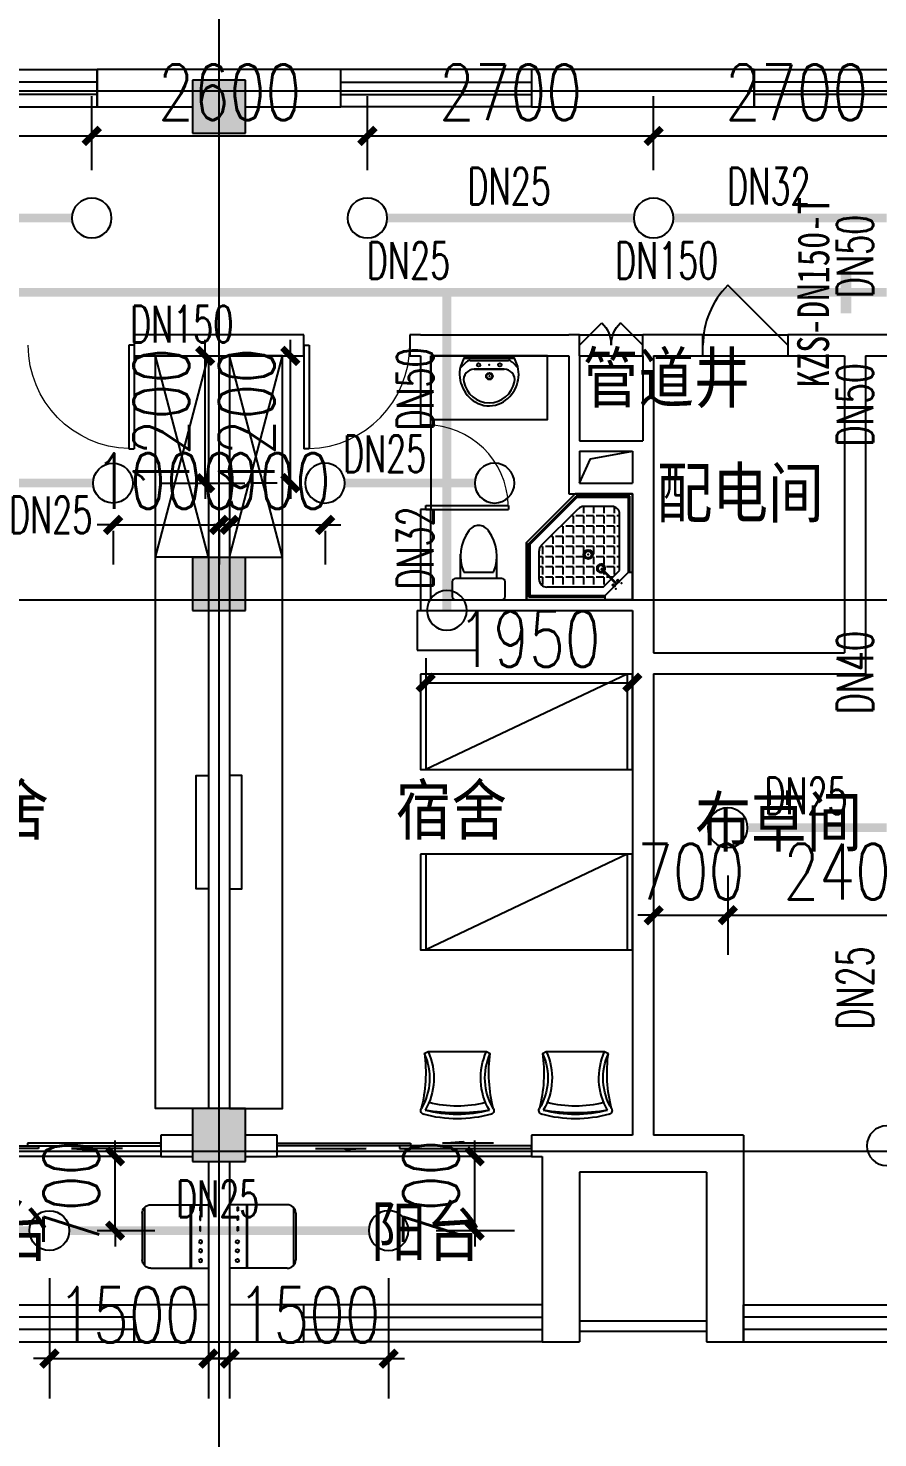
# Model space of a CAD drawing. Extents: x 0 to 2838408, y -923048 to 203859.
# Drawn here: x 2762963 to 2770978, y -689246 to -675950 of the extents above; entities that cross this region are included whole.
import ezdxf
from ezdxf.enums import TextEntityAlignment as Align

# ---------------------------------------------------------------- set-up
doc = ezdxf.new("R2010")
doc.units = 0
doc.header["$LTSCALE"] = 1000
for name, color, linetype in [('A-Fixt', 81, 'Continuous'), ('CLAYER', 7, 'Continuous'), ('COLUMN', 9, 'Continuous'), ('DIM_喷淋', 3, 'Continuous'), ('DOOR_FIRE', 4, 'Continuous'), ('DOTE', 8, 'Continuous'), ('E2-栏杆', 92, 'Continuous'), ('EQUIP_喷头', 7, 'Continuous'), ('PIPE-喷淋', 6, 'Continuous'), ('PUB_HATCH', 8, 'Continuous'), ('PUB_TEXT', 7, 'Continuous'), ('TEXT_喷淋', 7, 'Continuous'), ('TWT_DIM', 3, 'Continuous'), ('WALL', 9, 'Continuous'), ('WINDOW', 4, 'Continuous'), ('XREF', 8, 'Continuous'), ('抗震支吊架', 2, 'Continuous'), ('洁具', 213, 'Continuous'), ('配景', 3, 'Continuous')]:
    doc.layers.add(name, color=color, linetype=linetype)
doc.styles.add('_TCH_DIM_T3', font='SIMPLEX', dxfattribs={"width": 0.75, "bigfont": 'HZTXT'})
doc.styles.add('_TWT_PIPEDN', font='SIMPLEX', dxfattribs={"width": 0.8, "height": 2.3, "bigfont": 'HZTXT'})
doc.styles.add('kzcad', font='', dxfattribs={"width": 0.8})
doc.styles.get("Standard").update_dxf_attribs({"font": 'geniso.shx', "bigfont": 'hztxt.shx'})
doc.styles.get('kzcad').set_extended_font_data('SimSun')
doc.dimstyles.new('_TWT_ARCH&&150', dxfattribs={"dimtxt": 525, "dimasz": 150, "dimexe": 375, "dimexo": 450, "dimgap": 150, "dimtad": 1, "dimdec": 0, "dimzin": 0, "dimdsep": 46, "dimtxsty": '_TCH_DIM_T3', "dimblk": 'ARCHTICK', "dimcen": 0.09, "dimclrt": 7, "dimazin": 2, "dimtfac": 1, "dimtdec": 0, "dimtix": 1, "dimtmove": 2, "dimatfit": 3, "dimfxl": 1, "dimtolj": 1, "dimtzin": 0, "dimarcsym": 0})

# ---------------------------------------------------------------- blocks, each defined once
blk = doc.blocks.new('1F平面-CAD导入_dwg_Drawing4_t3_dwg_$plan$00001613-474159-1F-927810-1F')
at = {"layer": '洁具'}
for p, q in [((-200, 170), (-430, 170)), ((-260, -140), (-260, 140)), ((-30, 250), (-170, 250)), ((-200, -170), (-200, -220)), ((-170, -250), (-30, -250))]:
    blk.add_line(p, q, dxfattribs=at)
for points in [[(-200, 220), (-200, 170), (-200, -170), (-430, -170)], [(0, -220), (0, 220)]]:
    blk.add_lwpolyline(points, dxfattribs=at)
for centre, radius, start, end in [((-413, -227), 398, 67.4505, 126.6381), ((-170, 220), 30, 90, 180), ((-30, 220), 30, 0, 90), ((-590, 0), 110, 123.4509, 236.5491), ((-413, 227), 398, 233.3619, 292.5495), ((-170, -220), 30, 180, 270), ((-30, -220), 30, 270, 0)]:
    blk.add_arc(centre, radius, start, end, dxfattribs=at)
blk = doc.blocks.new('$lvtry$00000169')
at = {"color": 0}
for p, q in [((259, -36), (259, 0)), ((259, -36), (36, -259)), ((276, -120), (120, -276)), ((259, -24), (976, -24)), ((259, -36), (964, -36)), ((276, -120), (808, -120)), ((964, -36), (976, -24)), ((964, -36), (964, -525)), ((976, -24), (976, -530)), ((36, -259), (0, -259)), ((24, -259), (24, -976)), ((36, -259), (36, -964)), ((144, -151), (291, -298)), ((151, -144), (298, -291)), ((173, -309), (173, -239)), ((183, -213), (205, -213)), ((220, -213), (243, -213)), ((270, -213), (270, -143)), ((270, -213), (340, -213)), ((270, -263), (270, -239)), ((366, -213), (366, -143)), ((366, -213), (436, -213)), ((366, -309), (366, -239)), ((462, -213), (462, -143)), ((462, -213), (532, -213)), ((462, -309), (462, -239)), ((558, -213), (558, -143)), ((558, -213), (628, -213)), ((558, -309), (558, -239)), ((655, -213), (655, -143)), ((655, -213), (725, -213)), ((655, -309), (655, -239)), ((751, -213), (751, -143)), ((751, -213), (821, -213)), ((751, -309), (751, -239)), ((847, -213), (847, -143)), ((847, -213), (880, -213)), ((847, -309), (847, -239)), ((880, -192), (880, -460)), ((120, -276), (120, -808)), ((120, -309), (147, -309)), ((173, -309), (243, -309)), ((173, -405), (173, -335)), ((270, -405), (270, -335)), ((334, -309), (340, -309)), ((366, -309), (436, -309)), ((366, -405), (366, -335)), ((462, -309), (532, -309)), ((462, -405), (462, -335)), ((558, -309), (628, -309)), ((558, -405), (558, -335)), ((655, -309), (725, -309)), ((655, -405), (655, -335)), ((751, -309), (821, -309)), ((751, -405), (751, -335)), ((847, -309), (880, -309)), ((847, -405), (847, -335)), ((120, -405), (147, -405)), ((120, -501), (147, -501)), ((173, -405), (243, -405)), ((173, -501), (173, -431)), ((173, -501), (243, -501)), ((173, -598), (173, -528)), ((270, -405), (340, -405)), ((270, -501), (270, -431)), ((270, -501), (340, -501)), ((270, -598), (270, -528)), ((366, -405), (379, -405)), ((366, -501), (366, -431)), ((366, -501), (436, -501)), ((366, -598), (366, -528)), ((462, -405), (532, -405)), ((462, -501), (462, -431)), ((462, -501), (532, -501)), ((462, -598), (462, -528)), ((859, -511), (511, -859)), ((964, -525), (525, -964)), ((976, -530), (530, -976)), ((558, -405), (628, -405)), ((558, -501), (558, -431)), ((558, -501), (628, -501)), ((558, -598), (558, -528)), ((655, -405), (725, -405)), ((655, -501), (655, -431)), ((655, -501), (725, -501)), ((655, -598), (655, -528)), ((751, -405), (821, -405)), ((751, -501), (751, -431)), ((751, -501), (821, -501)), ((751, -598), (751, -528)), ((847, -405), (880, -405)), ((847, -501), (847, -431)), ((847, -501), (867, -501)), ((964, -525), (976, -530)), ((120, -598), (147, -598)), ((173, -598), (243, -598)), ((173, -694), (173, -624)), ((270, -598), (340, -598)), ((270, -694), (270, -624)), ((366, -598), (436, -598)), ((366, -694), (366, -624)), ((462, -598), (532, -598)), ((462, -694), (462, -624)), ((558, -598), (628, -598)), ((558, -694), (558, -624)), ((655, -598), (725, -598)), ((655, -694), (655, -624)), ((751, -598), (773, -598)), ((120, -694), (147, -694)), ((120, -790), (147, -790)), ((173, -694), (243, -694)), ((173, -790), (173, -720)), ((173, -790), (243, -790)), ((270, -694), (340, -694)), ((270, -790), (270, -720)), ((270, -790), (340, -790)), ((366, -694), (436, -694)), ((366, -790), (366, -720)), ((366, -790), (436, -790)), ((462, -694), (532, -694)), ((462, -790), (462, -720)), ((462, -790), (532, -790)), ((558, -694), (628, -694)), ((558, -790), (558, -720)), ((558, -790), (580, -790)), ((655, -694), (676, -694)), ((173, -878), (173, -816)), ((192, -880), (460, -880)), ((270, -880), (270, -816)), ((366, -880), (366, -816)), ((462, -880), (462, -816)), ((36, -964), (24, -976)), ((24, -976), (530, -976)), ((36, -964), (525, -964)), ((525, -964), (530, -976))]:
    blk.add_line(p, q, dxfattribs=at)
blk.add_lwpolyline([(0, 0), (0, -1000), (540, -1000), (1000, -540), (1000, 0)], close=True)
for points in [[(0, 0), (0, -1000)], [(0, 0), (1000, 0)], [(1000, 0), (1000, -540)], [(190, -136), (178, -148), (162, -132), (174, -121)], [(136, -190), (148, -178), (132, -162), (121, -174)], [(1000, -540), (540, -1000)], [(0, -1000), (540, -1000)]]:
    blk.add_lwpolyline(points, close=True, dxfattribs=at)
for radius in [43.8, 31.1]:
    blk.add_circle((416, -428), radius, dxfattribs=at)
for centre, radius, start, end in [((808, -192), 72, 0, 90), ((296, -296), 40.6, 142.583, 128.4197), ((296, -296), 28.6, 145.828, 125.6599), ((808, -460), 72, 315, 0), ((192, -808), 72, 180, 270), ((460, -808), 72, 270, 315)]:
    blk.add_arc(centre, radius, start, end, dxfattribs=at)
for p in [(156, -102, 0), (103, -156, 0), (416, -428, 0)]:
    blk.add_point(p, dxfattribs=at)
blk = doc.blocks.new('$lvtry$00000178')
at = {"color": 0}
for p, q in [((-238, 0), (238, 0)), ((-214, -36), (-272, -91)), ((-180, -23), (180, -23)), ((-142, -105), (140, -105)), ((140, -105), (-142, -105)), ((216, -37), (268, -91))]:
    blk.add_line(p, q, dxfattribs=at)
blk.add_lwpolyline([(-104, -430, 0.224698), (110, -425, 0.348046), (269, -79), (239, 0), (-241, 0), (-271, -79, 0.356844)], format="xyb", close=True, dxfattribs=at)
for centre, radius in [((-100, -65), 16.3), ((100, -65), 16.3), ((1, -172), 31.6)]:
    blk.add_circle(centre, radius, dxfattribs=at)
at = {"color": 0, "lineweight": 13}
blk.add_circle((1, -172), 23, dxfattribs=at)
at = {"color": 0}
for centre, radius, start, end in [((-142, -205), 100, 90, 190.5602), ((-180, -73), 50, 90, 133.181), ((140, -205), 100, 349.4398, 90), ((180, -73), 50, 44.5607, 90), ((-1, -179), 243, 190.5602, 349.4398)]:
    blk.add_arc(centre, radius, start, end, dxfattribs=at)
for p in [(0, -65), (1, -172)]:
    blk.add_point(p, dxfattribs=at)
blk = doc.blocks.new('A$C70365C93')
at = {"layer": '洁具'}
blk.add_lwpolyline([(-1900, 2300), (-1900, 1700), (-800, 1700), (-800, 2300)], close=True, dxfattribs=at)
blk.add_blockref('$lvtry$00000178', (-1350, 2280), dxfattribs=at)
at = {"layer": '洁具', "rotation": 180}
blk.add_blockref('$lvtry$00000169', (0, 0), dxfattribs=at)
at = {"layer": '洁具', "extrusion": (0, 0, -1), "xscale": -1, "zscale": -1, "rotation": 90}
blk.add_blockref('1F平面-CAD导入_dwg_Drawing4_t3_dwg_$plan$00001613-474159-1F-927810-1F', (1450, 0), dxfattribs=at)
blk = doc.blocks.new('单人床')
at = {"layer": 'A-Fixt'}
for p, q in [((47774, 13973), (48674, 13973)), ((47774, 12073), (48674, 13973)), ((47774, 12073), (48674, 12073))]:
    blk.add_line(p, q, dxfattribs=at)
blk.add_lwpolyline([(47774, 14023), (48674, 14023), (48674, 12023), (47774, 12023), (47774, 14023)], dxfattribs=at)
blk = doc.blocks.new('CH_AP01')
for p, q in [((-311, 17), (-275, 0)), ((-275, 0), (275, 0)), ((275, 0), (311, 17))]:
    blk.add_line(p, q)
for centre, radius, start, end in [((-307, 555), 37.8, 100.1859, 202.8359), ((-1658, 202), 1360, 352.1659, 14.4283), ((-824, 250), 563, 335.5038, 31.0903), ((0, -579), 1213, 74.7104, 105.2896), ((0, -579), 1173, 75.0287, 104.9713), ((0, -1278), 1857, 80.611, 99.389), ((-824, 250), 603, 335.5038, 30.2691), ((824, 250), 603, 149.7309, 204.4962), ((824, 250), 563, 148.9097, 204.4962), ((1658, 202), 1360, 165.5717, 187.8341), ((307, 555), 37.8, 337.1641, 79.8141), ((0, -579), 1093, 75.8767, 104.1233)]:
    blk.add_arc(centre, radius, start, end)
blk = doc.blocks.new('A$C61295E98')
at = {"color": 3}
for p, q in [((544, 598), (0, 598)), ((0, 598), (0, 0)), ((161, 598), (161, 0)), ((170, 0), (170, 598)), ((603, 572), (603, 26)), ((624, 518), (624, 80)), ((544, 0), (0, 0))]:
    blk.add_line(p, q, dxfattribs=at)
for points in [[(82, 540), (75, 540), (75, 577), (82, 577)], [(82, 453), (75, 453), (75, 490), (82, 490)], [(82, 353), (75, 353), (75, 389), (82, 389)]]:
    blk.add_lwpolyline(points, close=True, dxfattribs=at)
for centre in [(74, 250), (74, 164), (74, 71)]:
    blk.add_circle(centre, 15.7, dxfattribs=at)
for centre, start, end in [((544, 518), 360, 90), ((544, 80), 270, 0)]:
    blk.add_arc(centre, 80, start, end, dxfattribs=at)
blk = doc.blocks.new('宿舍')
at = {"layer": 'A-Fixt'}
for p, q in [((47854, 13802), (48354, 15702)), ((48354, 13802), (47854, 15702)), ((47854, 13802), (48354, 13802))]:
    blk.add_line(p, q, dxfattribs=at)
for points in [[(47854, 8602), (48354, 8602), (48354, 15702), (47854, 15702)], [(47854, 10676), (47970, 10676), (47970, 11743), (47854, 11743)]]:
    blk.add_lwpolyline(points, close=True, dxfattribs=at)
at = {"xscale": -1, "rotation": 90}
for p in [(63677, 60475), (63677, 58775)]:
    blk.add_blockref('单人床', p, dxfattribs=at)
at = {"layer": 'A-Fixt', "xscale": -1, "rotation": 180}
for p in [(50002, 9140), (51117, 9140)]:
    blk.add_blockref('CH_AP01', p, dxfattribs=at)
at = {"layer": '配景', "color": 252}
blk.add_blockref('A$C61295E98', (47854, 7097), dxfattribs=at)
blk = doc.blocks.new('$WINLIB2D$00000001')
at = {"color": 0}
for points in [[(-0.5, 0.5), (-0.5, -0.5)], [(-0.5, 0.5), (0.5, 0.5)], [(0.5, -0.5), (0.5, 0.5)], [(0.5, 0.1667), (-0.5, 0.1667)], [(0.5, -0.1667), (-0.5, -0.1667)], [(-0.5, -0.5), (0.5, -0.5)]]:
    blk.add_lwpolyline(points, dxfattribs=at)
blk = doc.blocks.new('$DorLib2D$00000131')
at = {"color": 0, "linetype": 'Continuous'}
for p, q in [((0.15, 0.125), (0.2319, 0.1973)), ((0.2319, 0.1973), (0.2319, 0.125)), ((-0.5, 0.125), (-0.5, 0)), ((0.0192, 0.125), (-0.5, 0.125)), ((0.0192, 0), (0.0192, 0.125)), ((0.35, 0.125), (0.15, 0.125)), ((-0.5, 0), (0.0192, 0)), ((-0.024, 0), (0.5, 0)), ((-0.024, -0.125), (-0.024, 0)), ((0.5, 0), (0.5, -0.125)), ((-0.35, -0.125), (-0.15, -0.125)), ((-0.2319, -0.1973), (-0.2319, -0.125)), ((-0.15, -0.125), (-0.2319, -0.1973)), ((0.5, -0.125), (-0.024, -0.125))]:
    blk.add_line(p, q, dxfattribs=at)
blk = doc.blocks.new('$DorLib2D$00000114')
at = {"color": 0}
blk.add_line((0.5, 0), (-0.207, 0.707), dxfattribs=at)
blk.add_arc((0.5, 0), 1, 135, 180, dxfattribs=at)
blk = doc.blocks.new('$DorLib2D$00000116')
at = {"color": 0}
for p, q in [((-0.5, 0), (-0.146, 0.354)), ((0.5, 0), (0.146, 0.354))]:
    blk.add_line(p, q, dxfattribs=at)
for centre, start, end in [((-0.5, 0), 0, 45), ((0.5, 0), 135, 180)]:
    blk.add_arc(centre, 0.5, start, end, dxfattribs=at)
blk = doc.blocks.new('$DorLib2D$00000001')
for p, q in [((0.45, 0.975), (0.5, 0.975)), ((0.45, 0), (0.45, 0.975)), ((0.5, 0), (0.5, 0.975)), ((0.5, 0), (0.45, 0))]:
    blk.add_line(p, q)
at = {"lineweight": 13}
blk.add_arc((0.475, 0), 0.975, 91.4693, 180, dxfattribs=at)
blk = doc.blocks.new('4F1')
at = {"layer": 'PUB_HATCH'}
for points in [[(2428966.7, -676441.3), (2428466.7, -676441.3), (2428466.7, -676941.3), (2428966.7, -676941.3)], [(2428966.7, -680941.3), (2428466.7, -680941.3), (2428466.7, -681441.3), (2428966.7, -681441.3)], [(2428966.7, -686141.3), (2428466.7, -686141.3), (2428466.7, -686641.3), (2428966.7, -686641.3)]]:
    blk.add_hatch(color=256, dxfattribs=at).paths.add_polyline_path(points)
blk.add_lwpolyline([(2432116.7, -680241.3), (2432220.3, -680011), (2432616.7, -679941.3)])
at = {"layer": 'COLUMN'}
for p, q in [((2428966.7, -676441.3), (2428466.7, -676441.3)), ((2428466.7, -676441.3), (2428466.7, -676941.3)), ((2428966.7, -676941.3), (2428966.7, -676441.3)), ((2428466.7, -676941.3), (2428966.7, -676941.3)), ((2428966.7, -680941.3), (2428466.7, -680941.3)), ((2428466.7, -680941.3), (2428466.7, -681441.3)), ((2428966.7, -681441.3), (2428966.7, -680941.3)), ((2428466.7, -681441.3), (2428966.7, -681441.3)), ((2428966.7, -686141.3), (2428466.7, -686141.3)), ((2428466.7, -686141.3), (2428466.7, -686641.3)), ((2428966.7, -686641.3), (2428966.7, -686141.3)), ((2428466.7, -686641.3), (2428966.7, -686641.3))]:
    blk.add_line(p, q, dxfattribs=at)
at = {"layer": 'DOOR_FIRE'}
for p, q in [((2432116.7, -678841.3), (2432716.7, -678841.3)), ((2433282.5, -678841.3, 100), (2434082.5, -678841.3, 100)), ((2432116.7, -679041.3), (2432716.7, -679041.3)), ((2433282.5, -679041.3, 100), (2434082.5, -679041.3, 100))]:
    blk.add_line(p, q, dxfattribs=at)
at = {"layer": 'DOTE'}
for p, q in [((2428716.7, -606941.3), (2428716.7, -690141.3)), ((2343216.7, -676541.3), (2453916.7, -676541.3)), ((2343216.7, -681341.3), (2453916.7, -681341.3)), ((2343216.7, -686541.3), (2453916.7, -686541.3)), ((2343216.7, -686541.3), (2453916.7, -686541.3))]:
    blk.add_line(p, q, dxfattribs=at)
at = {"layer": 'E2-栏杆'}
for points in [[(2432116.7, -688141.3), (2433316.7, -688141.3)], [(2432116.7, -688241.3), (2433316.7, -688241.3)]]:
    blk.add_lwpolyline(points, dxfattribs=at)
at = {"layer": 'WALL'}
for p, q in [((2428716.7, -676341.3), (2427566.7, -676341.3)), ((2427566.7, -676341.3), (2427566.7, -676691.3)), ((2429866.7, -676341.3), (2428716.7, -676341.3)), ((2429866.7, -676691.3), (2429866.7, -676341.3)), ((2433766.7, -676341.3), (2431666.7, -676341.3)), ((2431666.7, -676341.3), (2431666.7, -676691.3)), ((2433766.7, -676691.3), (2433766.7, -676341.3)), ((2427566.7, -676691.3), (2428466.7, -676691.3)), ((2428966.7, -676691.3), (2429866.7, -676691.3)), ((2431666.7, -676691.3), (2433766.7, -676691.3)), ((2428716.7, -678841.3), (2427916.7, -678841.3)), ((2427916.7, -678841.3), (2427916.7, -679041.3)), ((2429516.7, -678841.3), (2428716.7, -678841.3)), ((2429516.7, -679041.3), (2429516.7, -678841.3)), ((2430616.7, -678841.3), (2430516.7, -678841.3)), ((2430516.7, -678841.3), (2430516.7, -679041.3)), ((2430616.7, -678841.3), (2432016.7, -678841.3)), ((2432116.7, -678841.3), (2432016.7, -678841.3)), ((2432116.7, -679041.3), (2432116.7, -678841.3)), ((2433282.5, -678841.3), (2432716.7, -678841.3)), ((2432716.7, -679041.3), (2432716.7, -678841.3)), ((2433282.5, -679041.3), (2433282.5, -678841.3)), ((2434716.7, -678841.3), (2434082.5, -678841.3)), ((2434082.5, -678841.3), (2434082.5, -679041.3)), ((2435316.7, -678841.3), (2434716.7, -678841.3)), ((2427916.7, -679041.3), (2428616.7, -679041.3)), ((2428616.7, -679041.3), (2428616.7, -680941.3)), ((2428816.7, -679041.3), (2429516.7, -679041.3)), ((2428816.7, -679041.3), (2428816.7, -680941.3)), ((2430516.7, -679041.3), (2430616.7, -679041.3)), ((2430616.7, -679041.3), (2430616.7, -679691.3)), ((2430716.7, -679041.3), (2432016.7, -679041.3)), ((2430716.7, -679691.3), (2430716.7, -679041.3)), ((2432016.7, -679041.3), (2432016.7, -679841.3)), ((2432116.7, -679041.3), (2432116.7, -679841.3)), ((2432716.7, -679041.3), (2432716.7, -679841.3)), ((2432816.7, -679041.3), (2433282.5, -679041.3)), ((2432816.7, -679041.3), (2432816.7, -679841.3)), ((2434082.5, -679041.3), (2434616.7, -679041.3)), ((2434616.7, -679041.3), (2434616.7, -681841.3)), ((2434816.7, -679041.3), (2435316.7, -679041.3)), ((2434816.7, -679041.3), (2434816.7, -682041.3)), ((2430616.7, -679691.3), (2430716.7, -679691.3)), ((2432016.7, -679841.3), (2432016.7, -680341.3)), ((2432116.7, -679841.3), (2432716.7, -679841.3)), ((2432816.7, -679841.3), (2432816.7, -680241.3)), ((2432116.7, -679941.3), (2432116.7, -680241.3)), ((2432116.7, -679941.3), (2432616.7, -679941.3)), ((2432616.7, -679941.3), (2432616.7, -680241.3)), ((2432116.7, -680241.3), (2432616.7, -680241.3)), ((2432816.7, -680241.3), (2432816.7, -681441.3)), ((2432016.7, -680341.3), (2432616.7, -680341.3)), ((2432616.7, -680341.3), (2432616.7, -681341.3)), ((2430716.7, -680491.3), (2430616.7, -680491.3)), ((2430616.7, -680491.3), (2430616.7, -681441.3)), ((2430716.7, -681341.3), (2430716.7, -680491.3)), ((2430716.7, -681341.3), (2432616.7, -681341.3)), ((2428616.7, -681441.3), (2428616.7, -686141.3)), ((2428816.7, -681441.3), (2428816.7, -686141.3)), ((2430616.7, -681441.3), (2432616.7, -681441.3)), ((2432616.7, -681441.3), (2432616.7, -681941.3)), ((2432816.7, -681441.3), (2432816.7, -681841.3)), ((2432816.7, -681841.3), (2434616.7, -681841.3)), ((2432616.7, -681941.3), (2432616.7, -686391.3)), ((2432816.7, -682041.3), (2432816.7, -686391.3)), ((2432816.7, -682041.3), (2434816.7, -682041.3)), ((2428466.7, -686391.3), (2428166.7, -686391.3)), ((2428166.7, -686391.3), (2428166.7, -686591.3)), ((2429266.7, -686391.3), (2428966.7, -686391.3)), ((2429266.7, -686591.3), (2429266.7, -686391.3)), ((2432016.7, -686391.3), (2431666.7, -686391.3)), ((2431666.7, -686391.3), (2431666.7, -686591.3)), ((2432616.7, -686391.3), (2432016.7, -686391.3)), ((2433666.7, -686391.3), (2432816.7, -686391.3)), ((2433666.7, -686391.3), (2433666.7, -687991.3)), ((2428166.7, -686591.3), (2428466.7, -686591.3)), ((2428616.7, -686641.3), (2428616.7, -687991.3)), ((2428816.7, -686641.3), (2428816.7, -687991.3)), ((2428966.7, -686591.3), (2429266.7, -686591.3)), ((2431666.7, -686591.3), (2431766.7, -686591.3)), ((2431766.7, -686591.3), (2431766.7, -687991.3)), ((2432716.7, -686741.3), (2432116.7, -686741.3)), ((2432116.7, -686741.3), (2432116.7, -688341.3)), ((2433316.7, -686741.3), (2432716.7, -686741.3)), ((2433316.7, -686741.3), (2433316.7, -688341.3)), ((2428616.7, -687991.3), (2427916.7, -687991.3)), ((2427916.7, -687991.3), (2427916.7, -688341.3)), ((2429516.7, -687991.3), (2428816.7, -687991.3)), ((2429516.7, -688341.3), (2429516.7, -687991.3)), ((2431766.7, -687991.3), (2431766.7, -688341.3)), ((2433666.7, -688341.3), (2433666.7, -687991.3)), ((2427916.7, -688341.3), (2428716.7, -688341.3)), ((2428716.7, -688341.3), (2429516.7, -688341.3)), ((2431766.7, -688341.3), (2432116.7, -688341.3)), ((2433316.7, -688341.3), (2433666.7, -688341.3))]:
    blk.add_line(p, q, dxfattribs=at)
at = {"layer": 'WINDOW'}
for p, q in [((2430716.7, -679691.3), (2430716.7, -680491.3)), ((2428166.7, -686591.3), (2425766.7, -686591.3)), ((2431666.7, -686591.3), (2429266.7, -686591.3))]:
    blk.add_line(p, q, dxfattribs=at)
at = {"xscale": -1, "rotation": 359.9999999999999}
blk.add_blockref('宿舍', (2476470.6, -694743), dxfattribs=at)
for name, p in [('宿舍', (2380962.9, -694743)), ('A$C70365C93', (2432616.7, -681341.3))]:
    blk.add_blockref(name, p)
at = {"layer": 'DOOR_FIRE', "zscale": 200}
for name, p, xscale, yscale in [('$DorLib2D$00000114', (2433682.5, -678941.3), 800, 800), ('$DorLib2D$00000116', (2432416.7, -678941.3), -600, 600)]:
    blk.add_blockref(name, p, dxfattribs=dict(at, xscale=xscale, yscale=yscale))
at = {"layer": 'WINDOW'}
for name, p, xscale, yscale, zscale in [('$WINLIB2D$00000001', (2426666.7, -676516.3), 1800, 350, 1800), ('$WINLIB2D$00000001', (2430766.7, -676516.3), -1800, 350, -1800), ('$WINLIB2D$00000001', (2434666.7, -676516.3), 1800, 350, 1800), ('$DorLib2D$00000001', (2427416.7, -678941.3), 1000, -1000, 1000), ('$DorLib2D$00000001', (2430016.7, -678941.3), -1000, -1000, -1000)]:
    blk.add_blockref(name, p, dxfattribs=dict(at, xscale=xscale, yscale=yscale, zscale=zscale))
for name, p, xscale, yscale, zscale, rotation in [('$DorLib2D$00000001', (2430666.7, -680091.3), 800, 800, 800, 270), ('$DorLib2D$00000131', (2426966.7, -686491.3), -2400, 200, -2400, 180), ('$DorLib2D$00000131', (2430466.7, -686491.3), 2400, 200, 2400, 180), ('$WINLIB2D$00000001', (2426791.7, -688166.3), -2249.999999993481, -350, -2249.999999993481, 180), ('$WINLIB2D$00000001', (2430641.7, -688166.3), 2249.999999993481, -350, 2249.999999993481, 180), ('$WINLIB2D$00000001', (2434791.7, -688166.3), -2249.999999993481, -350, -2249.999999993481, 180)]:
    blk.add_blockref(name, p, dxfattribs=dict(at, xscale=xscale, yscale=yscale, zscale=zscale, rotation=rotation))
at = {"layer": 'CLAYER'}
for s, p in [('管道井', (2432149.1, -679528.3)), ('配电间', (2432846.7, -680613.6))]:
    blk.add_text(s, height=525, dxfattribs=at).set_placement(p)
at = {"layer": 'PUB_TEXT'}
for s, p in [('宿舍', (2426062.1, -683605.1)), ('宿舍', (2430384.3, -683605.1)), ('布草间', (2433209.4, -683717.6)), ('阳台', (2426077.2, -687579.4)), ('阳台', (2430149.7, -687579.4))]:
    blk.add_text(s, height=525, dxfattribs=at).set_placement(p)
blk = doc.blocks.new('_ArchTick')
at = {"color": 0, "linetype": 'ByBlock', "const_width": 0.4}
blk.add_lwpolyline([(-0.5, -0.5), (0.5, 0.5)], dxfattribs=at)
blk = doc.blocks.new('*D2637')
at = {"layer": 'Defpoints', "color": 0, "linetype": 'ByBlock', "transparency": 16777216}
for p in [(2766363, -686591), (2767175, -686591), (2766363, -687291)]:
    blk.add_point(p, dxfattribs=at)
at = {"layer": 'TWT_DIM', "color": 0, "linetype": 'ByBlock', "lineweight": -2, "transparency": 16777216}
for p, q in [((2767175, -686591), (2767175, -686441)), ((2766813, -686591), (2767550, -686591)), ((2767175, -687291), (2767175, -686591)), ((2766813, -687291), (2767550, -687291)), ((2767175, -687291), (2767175, -687441))]:
    blk.add_line(p, q, dxfattribs=at)
at = {"layer": 'TWT_DIM', "color": 0, "linetype": 'ByBlock', "lineweight": -2, "transparency": 16777216, "xscale": 150, "yscale": 150, "zscale": 150}
for p, rotation in [((2767175, -686591), 270), ((2767175, -687291), 90)]:
    blk.add_blockref('_ArchTick', p, dxfattribs=dict(at, rotation=rotation))
at = {"layer": 'TWT_DIM', "color": 7, "linetype": 'ByBlock', "transparency": 16777216, "insert": (2766762, -686941), "char_height": 525, "attachment_point": 5, "rotation": 90, "style": '_TCH_DIM_T3'}
blk.add_mtext('\\A1;700', dxfattribs=at)
blk = doc.blocks.new('*D2638')
at = {"layer": 'Defpoints', "color": 0, "linetype": 'ByBlock', "transparency": 16777216}
for p in [(2764863, -687291), (2766363, -687291), (2766363, -688499)]:
    blk.add_point(p, dxfattribs=at)
at = {"layer": 'TWT_DIM', "color": 0, "linetype": 'ByBlock', "lineweight": -2, "transparency": 16777216}
for p, q in [((2764863, -687741), (2764863, -688874)), ((2766363, -687741), (2766363, -688874)), ((2764863, -688499), (2764713, -688499)), ((2764863, -688499), (2766363, -688499)), ((2766363, -688499), (2766513, -688499))]:
    blk.add_line(p, q, dxfattribs=at)
at = {"layer": 'TWT_DIM', "color": 0, "linetype": 'ByBlock', "lineweight": -2, "transparency": 16777216, "xscale": 150, "yscale": 150, "zscale": 150}
blk.add_blockref('_ArchTick', (2764863, -688499), dxfattribs=at)
at = {"layer": 'TWT_DIM', "color": 0, "linetype": 'ByBlock', "lineweight": -2, "transparency": 16777216, "xscale": 150, "yscale": 150, "zscale": 150, "rotation": 180}
blk.add_blockref('_ArchTick', (2766363, -688499), dxfattribs=at)
at = {"layer": 'TWT_DIM', "color": 7, "linetype": 'ByBlock', "transparency": 16777216, "insert": (2765613, -688086), "char_height": 525, "attachment_point": 5, "style": '_TCH_DIM_T3'}
blk.add_mtext('\\A1;1500', dxfattribs=at)
blk = doc.blocks.new('*D2639')
at = {"layer": 'Defpoints', "color": 0, "linetype": 'ByBlock', "transparency": 16777216}
for p in [(2764863, -680241), (2765763, -680241), (2765763, -680635)]:
    blk.add_point(p, dxfattribs=at)
at = {"layer": 'TWT_DIM', "color": 0, "linetype": 'ByBlock', "lineweight": -2, "transparency": 16777216}
for p, q in [((2764863, -680635), (2764713, -680635)), ((2764863, -680635), (2765763, -680635)), ((2764863, -680691), (2764863, -681010)), ((2765763, -680635), (2765913, -680635)), ((2765763, -680691), (2765763, -681010))]:
    blk.add_line(p, q, dxfattribs=at)
at = {"layer": 'TWT_DIM', "color": 0, "linetype": 'ByBlock', "lineweight": -2, "transparency": 16777216, "xscale": 150, "yscale": 150, "zscale": 150}
blk.add_blockref('_ArchTick', (2764863, -680635), dxfattribs=at)
at = {"layer": 'TWT_DIM', "color": 0, "linetype": 'ByBlock', "lineweight": -2, "transparency": 16777216, "xscale": 150, "yscale": 150, "zscale": 150, "rotation": 180}
blk.add_blockref('_ArchTick', (2765763, -680635), dxfattribs=at)
at = {"layer": 'TWT_DIM', "color": 7, "linetype": 'ByBlock', "transparency": 16777216, "insert": (2765313, -680222), "char_height": 525, "attachment_point": 5, "style": '_TCH_DIM_T3'}
blk.add_mtext('\\A1;900', dxfattribs=at)
blk = doc.blocks.new('*D2640')
at = {"layer": 'Defpoints', "color": 0, "linetype": 'ByBlock', "transparency": 16777216}
for p in [(2765436, -679041), (2765763, -679041), (2765763, -680241)]:
    blk.add_point(p, dxfattribs=at)
at = {"layer": 'TWT_DIM', "color": 0, "linetype": 'ByBlock', "lineweight": -2, "transparency": 16777216}
for p, q in [((2765436, -679041), (2765436, -678891)), ((2765313, -679041), (2765061, -679041)), ((2765436, -680241), (2765436, -679041)), ((2765313, -680241), (2765061, -680241)), ((2765436, -680241), (2765436, -680391))]:
    blk.add_line(p, q, dxfattribs=at)
at = {"layer": 'TWT_DIM', "color": 0, "linetype": 'ByBlock', "lineweight": -2, "transparency": 16777216, "xscale": 150, "yscale": 150, "zscale": 150}
for p, rotation in [((2765436, -679041), 270), ((2765436, -680241), 90)]:
    blk.add_blockref('_ArchTick', p, dxfattribs=dict(at, rotation=rotation))
at = {"layer": 'TWT_DIM', "color": 7, "linetype": 'ByBlock', "transparency": 16777216, "insert": (2765024, -679641), "char_height": 525, "attachment_point": 5, "rotation": 90, "style": '_TCH_DIM_T3'}
blk.add_mtext('\\A1;1200', dxfattribs=at)
blk = doc.blocks.new('*D2645')
at = {"layer": 'Defpoints', "color": 0, "linetype": 'ByBlock', "transparency": 16777216}
for p in [(2763163, -687291), (2764663, -687291), (2764663, -688499)]:
    blk.add_point(p, dxfattribs=at)
at = {"layer": 'TWT_DIM', "color": 0, "linetype": 'ByBlock', "lineweight": -2, "transparency": 16777216}
for p, q in [((2763163, -687741), (2763163, -688874)), ((2764663, -687741), (2764663, -688874)), ((2763163, -688499), (2763013, -688499)), ((2763163, -688499), (2764663, -688499)), ((2764663, -688499), (2764813, -688499))]:
    blk.add_line(p, q, dxfattribs=at)
at = {"layer": 'TWT_DIM', "color": 0, "linetype": 'ByBlock', "lineweight": -2, "transparency": 16777216, "xscale": 150, "yscale": 150, "zscale": 150}
blk.add_blockref('_ArchTick', (2763163, -688499), dxfattribs=at)
at = {"layer": 'TWT_DIM', "color": 0, "linetype": 'ByBlock', "lineweight": -2, "transparency": 16777216, "xscale": 150, "yscale": 150, "zscale": 150, "rotation": 180}
blk.add_blockref('_ArchTick', (2764663, -688499), dxfattribs=at)
at = {"layer": 'TWT_DIM', "color": 7, "linetype": 'ByBlock', "transparency": 16777216, "insert": (2763913, -688086), "char_height": 525, "attachment_point": 5, "style": '_TCH_DIM_T3'}
blk.add_mtext('\\A1;1500', dxfattribs=at)
blk = doc.blocks.new('*D2646')
at = {"layer": 'Defpoints', "color": 0, "linetype": 'ByBlock', "transparency": 16777216}
for p in [(2763163, -686591), (2763782, -686591), (2763163, -687291)]:
    blk.add_point(p, dxfattribs=at)
at = {"layer": 'TWT_DIM', "color": 0, "linetype": 'ByBlock', "lineweight": -2, "transparency": 16777216}
for p, q in [((2763782, -686591), (2763782, -686441)), ((2763613, -686591), (2764157, -686591)), ((2763782, -687291), (2763782, -686591)), ((2763613, -687291), (2764157, -687291)), ((2763782, -687291), (2763782, -687441))]:
    blk.add_line(p, q, dxfattribs=at)
at = {"layer": 'TWT_DIM', "color": 0, "linetype": 'ByBlock', "lineweight": -2, "transparency": 16777216, "xscale": 150, "yscale": 150, "zscale": 150}
for p, rotation in [((2763782, -686591), 270), ((2763782, -687291), 90)]:
    blk.add_blockref('_ArchTick', p, dxfattribs=dict(at, rotation=rotation))
at = {"layer": 'TWT_DIM', "color": 7, "linetype": 'ByBlock', "transparency": 16777216, "insert": (2763369, -686941), "char_height": 525, "attachment_point": 5, "rotation": 90, "style": '_TCH_DIM_T3'}
blk.add_mtext('\\A1;700', dxfattribs=at)
blk = doc.blocks.new('*D2648')
at = {"layer": 'Defpoints', "color": 0, "linetype": 'ByBlock', "transparency": 16777216}
for p in [(2763763, -680241), (2764763, -680241), (2764763, -680635)]:
    blk.add_point(p, dxfattribs=at)
at = {"layer": 'TWT_DIM', "color": 0, "linetype": 'ByBlock', "lineweight": -2, "transparency": 16777216}
for p, q in [((2763763, -680635), (2763613, -680635)), ((2763763, -680635), (2764763, -680635)), ((2763763, -680691), (2763763, -681010)), ((2764763, -680635), (2764913, -680635)), ((2764763, -680691), (2764763, -681010))]:
    blk.add_line(p, q, dxfattribs=at)
at = {"layer": 'TWT_DIM', "color": 0, "linetype": 'ByBlock', "lineweight": -2, "transparency": 16777216, "xscale": 150, "yscale": 150, "zscale": 150}
blk.add_blockref('_ArchTick', (2763763, -680635), dxfattribs=at)
at = {"layer": 'TWT_DIM', "color": 0, "linetype": 'ByBlock', "lineweight": -2, "transparency": 16777216, "xscale": 150, "yscale": 150, "zscale": 150, "rotation": 180}
blk.add_blockref('_ArchTick', (2764763, -680635), dxfattribs=at)
at = {"layer": 'TWT_DIM', "color": 7, "linetype": 'ByBlock', "transparency": 16777216, "insert": (2764263, -680222), "char_height": 525, "attachment_point": 5, "style": '_TCH_DIM_T3'}
blk.add_mtext('\\A1;1000', dxfattribs=at)
blk = doc.blocks.new('*D2650')
at = {"layer": 'Defpoints', "color": 0, "linetype": 'ByBlock', "transparency": 16777216}
for p in [(2763763, -679041), (2764632, -679041), (2763763, -680241)]:
    blk.add_point(p, dxfattribs=at)
at = {"layer": 'TWT_DIM', "color": 0, "linetype": 'ByBlock', "lineweight": -2, "transparency": 16777216}
for p, q in [((2764632, -679041), (2764632, -678891)), ((2764213, -679041), (2765007, -679041)), ((2764632, -680241), (2764632, -679041)), ((2764213, -680241), (2765007, -680241)), ((2764632, -680241), (2764632, -680391))]:
    blk.add_line(p, q, dxfattribs=at)
at = {"layer": 'TWT_DIM', "color": 0, "linetype": 'ByBlock', "lineweight": -2, "transparency": 16777216, "xscale": 150, "yscale": 150, "zscale": 150}
for p, rotation in [((2764632, -679041), 270), ((2764632, -680241), 90)]:
    blk.add_blockref('_ArchTick', p, dxfattribs=dict(at, rotation=rotation))
at = {"layer": 'TWT_DIM', "color": 7, "linetype": 'ByBlock', "transparency": 16777216, "insert": (2764219, -679641), "char_height": 525, "attachment_point": 5, "rotation": 90, "style": '_TCH_DIM_T3'}
blk.add_mtext('\\A1;1200', dxfattribs=at)
blk = doc.blocks.new('*D3161')
at = {"layer": 'Defpoints', "color": 0, "linetype": 'ByBlock', "transparency": 16777216}
for p in [(2771563, -676967), (2768863, -677741), (2771563, -677741)]:
    blk.add_point(p, dxfattribs=at)
at = {"layer": 'DIM_喷淋', "color": 0, "linetype": 'ByBlock', "lineweight": -2, "transparency": 16777216}
for p, q in [((2768863, -677291), (2768863, -676592)), ((2771563, -677291), (2771563, -676592)), ((2768863, -676967), (2771563, -676967))]:
    blk.add_line(p, q, dxfattribs=at)
at = {"layer": 'DIM_喷淋', "color": 0, "linetype": 'ByBlock', "lineweight": -2, "transparency": 16777216, "xscale": 150, "yscale": 150, "zscale": 150, "rotation": 180}
blk.add_blockref('_ArchTick', (2768863, -676967), dxfattribs=at)
at = {"layer": 'DIM_喷淋', "color": 0, "linetype": 'ByBlock', "lineweight": -2, "transparency": 16777216, "xscale": 150, "yscale": 150, "zscale": 150}
blk.add_blockref('_ArchTick', (2771563, -676967), dxfattribs=at)
at = {"layer": 'DIM_喷淋', "color": 7, "linetype": 'ByBlock', "transparency": 16777216, "insert": (2770213, -676554), "char_height": 525, "attachment_point": 5, "style": '_TCH_DIM_T3'}
blk.add_mtext('\\A1;2700', dxfattribs=at)
blk = doc.blocks.new('*D3162')
at = {"layer": 'Defpoints', "color": 0, "linetype": 'ByBlock', "transparency": 16777216}
for p in [(2768863, -676967), (2766163, -677741), (2768863, -677741)]:
    blk.add_point(p, dxfattribs=at)
at = {"layer": 'DIM_喷淋', "color": 0, "linetype": 'ByBlock', "lineweight": -2, "transparency": 16777216}
for p, q in [((2766163, -677291), (2766163, -676592)), ((2768863, -677291), (2768863, -676592)), ((2766163, -676967), (2768863, -676967))]:
    blk.add_line(p, q, dxfattribs=at)
at = {"layer": 'DIM_喷淋', "color": 0, "linetype": 'ByBlock', "lineweight": -2, "transparency": 16777216, "xscale": 150, "yscale": 150, "zscale": 150, "rotation": 180}
blk.add_blockref('_ArchTick', (2766163, -676967), dxfattribs=at)
at = {"layer": 'DIM_喷淋', "color": 0, "linetype": 'ByBlock', "lineweight": -2, "transparency": 16777216, "xscale": 150, "yscale": 150, "zscale": 150}
blk.add_blockref('_ArchTick', (2768863, -676967), dxfattribs=at)
at = {"layer": 'DIM_喷淋', "color": 7, "linetype": 'ByBlock', "transparency": 16777216, "insert": (2767513, -676554), "char_height": 525, "attachment_point": 5, "style": '_TCH_DIM_T3'}
blk.add_mtext('\\A1;2700', dxfattribs=at)
blk = doc.blocks.new('*D3163')
at = {"layer": 'Defpoints', "color": 0, "linetype": 'ByBlock', "transparency": 16777216}
for p in [(2766163, -676967), (2763563, -677741), (2766163, -677741)]:
    blk.add_point(p, dxfattribs=at)
at = {"layer": 'DIM_喷淋', "color": 0, "linetype": 'ByBlock', "lineweight": -2, "transparency": 16777216}
for p, q in [((2763563, -677291), (2763563, -676592)), ((2766163, -677291), (2766163, -676592)), ((2763563, -676967), (2766163, -676967))]:
    blk.add_line(p, q, dxfattribs=at)
at = {"layer": 'DIM_喷淋', "color": 0, "linetype": 'ByBlock', "lineweight": -2, "transparency": 16777216, "xscale": 150, "yscale": 150, "zscale": 150, "rotation": 180}
blk.add_blockref('_ArchTick', (2763563, -676967), dxfattribs=at)
at = {"layer": 'DIM_喷淋', "color": 0, "linetype": 'ByBlock', "lineweight": -2, "transparency": 16777216, "xscale": 150, "yscale": 150, "zscale": 150}
blk.add_blockref('_ArchTick', (2766163, -676967), dxfattribs=at)
at = {"layer": 'DIM_喷淋', "color": 7, "linetype": 'ByBlock', "transparency": 16777216, "insert": (2764863, -676554), "char_height": 525, "attachment_point": 5, "style": '_TCH_DIM_T3'}
blk.add_mtext('\\A1;2600', dxfattribs=at)
blk = doc.blocks.new('*D3164')
at = {"layer": 'Defpoints', "color": 0, "linetype": 'ByBlock', "transparency": 16777216}
for p in [(2763563, -676967), (2760863, -677741), (2763563, -677741)]:
    blk.add_point(p, dxfattribs=at)
at = {"layer": 'DIM_喷淋', "color": 0, "linetype": 'ByBlock', "lineweight": -2, "transparency": 16777216}
for p, q in [((2760863, -677291), (2760863, -676592)), ((2763563, -677291), (2763563, -676592)), ((2760863, -676967), (2763563, -676967))]:
    blk.add_line(p, q, dxfattribs=at)
at = {"layer": 'DIM_喷淋', "color": 0, "linetype": 'ByBlock', "lineweight": -2, "transparency": 16777216, "xscale": 150, "yscale": 150, "zscale": 150, "rotation": 180}
blk.add_blockref('_ArchTick', (2760863, -676967), dxfattribs=at)
at = {"layer": 'DIM_喷淋', "color": 0, "linetype": 'ByBlock', "lineweight": -2, "transparency": 16777216, "xscale": 150, "yscale": 150, "zscale": 150}
blk.add_blockref('_ArchTick', (2763563, -676967), dxfattribs=at)
at = {"layer": 'DIM_喷淋', "color": 7, "linetype": 'ByBlock', "transparency": 16777216, "insert": (2762213, -676554), "char_height": 525, "attachment_point": 5, "style": '_TCH_DIM_T3'}
blk.add_mtext('\\A1;2700', dxfattribs=at)
blk = doc.blocks.new('*D3197')
at = {"layer": 'Defpoints', "color": 0, "linetype": 'ByBlock', "transparency": 16777216}
for p in [(2769563, -683491), (2771963, -683491), (2771963, -684317)]:
    blk.add_point(p, dxfattribs=at)
at = {"layer": 'DIM_喷淋', "color": 0, "linetype": 'ByBlock', "lineweight": -2, "transparency": 16777216}
for p, q in [((2769563, -683941), (2769563, -684692)), ((2771963, -683941), (2771963, -684692)), ((2769563, -684317), (2771963, -684317))]:
    blk.add_line(p, q, dxfattribs=at)
at = {"layer": 'DIM_喷淋', "color": 0, "linetype": 'ByBlock', "lineweight": -2, "transparency": 16777216, "xscale": 150, "yscale": 150, "zscale": 150, "rotation": 180}
blk.add_blockref('_ArchTick', (2769563, -684317), dxfattribs=at)
at = {"layer": 'DIM_喷淋', "color": 0, "linetype": 'ByBlock', "lineweight": -2, "transparency": 16777216, "xscale": 150, "yscale": 150, "zscale": 150}
blk.add_blockref('_ArchTick', (2771963, -684317), dxfattribs=at)
at = {"layer": 'DIM_喷淋', "color": 7, "linetype": 'ByBlock', "transparency": 16777216, "insert": (2770763, -683905), "char_height": 525, "attachment_point": 5, "style": '_TCH_DIM_T3'}
blk.add_mtext('\\A1;2400', dxfattribs=at)
blk = doc.blocks.new('*D3198')
at = {"layer": 'Defpoints', "color": 0, "linetype": 'ByBlock', "transparency": 16777216}
for p in [(2768863, -683491), (2769563, -683491), (2769563, -684317)]:
    blk.add_point(p, dxfattribs=at)
at = {"layer": 'DIM_喷淋', "color": 0, "linetype": 'ByBlock', "lineweight": -2, "transparency": 16777216}
for p, q in [((2768863, -683941), (2768863, -684692)), ((2769563, -683941), (2769563, -684692)), ((2768863, -684317), (2768713, -684317)), ((2768863, -684317), (2769563, -684317)), ((2769563, -684317), (2769713, -684317))]:
    blk.add_line(p, q, dxfattribs=at)
at = {"layer": 'DIM_喷淋', "color": 0, "linetype": 'ByBlock', "lineweight": -2, "transparency": 16777216, "xscale": 150, "yscale": 150, "zscale": 150}
blk.add_blockref('_ArchTick', (2768863, -684317), dxfattribs=at)
at = {"layer": 'DIM_喷淋', "color": 0, "linetype": 'ByBlock', "lineweight": -2, "transparency": 16777216, "xscale": 150, "yscale": 150, "zscale": 150, "rotation": 180}
blk.add_blockref('_ArchTick', (2769563, -684317), dxfattribs=at)
at = {"layer": 'DIM_喷淋', "color": 7, "linetype": 'ByBlock', "transparency": 16777216, "insert": (2769213, -683905), "char_height": 525, "attachment_point": 5, "style": '_TCH_DIM_T3'}
blk.add_mtext('\\A1;700', dxfattribs=at)
blk = doc.blocks.new('*D3298')
at = {"layer": 'Defpoints', "color": 0, "linetype": 'ByBlock', "transparency": 16777216}
for p in [(2766713, -681441), (2768663, -681441), (2768663, -682124)]:
    blk.add_point(p, dxfattribs=at)
at = {"layer": 'TWT_DIM', "color": 0, "linetype": 'ByBlock', "lineweight": -2, "transparency": 16777216}
for p, q in [((2766713, -681891), (2766713, -682499)), ((2768663, -681891), (2768663, -682499)), ((2766713, -682124), (2768663, -682124))]:
    blk.add_line(p, q, dxfattribs=at)
at = {"layer": 'TWT_DIM', "color": 0, "linetype": 'ByBlock', "lineweight": -2, "transparency": 16777216, "xscale": 150, "yscale": 150, "zscale": 150, "rotation": 180}
blk.add_blockref('_ArchTick', (2766713, -682124), dxfattribs=at)
at = {"layer": 'TWT_DIM', "color": 0, "linetype": 'ByBlock', "lineweight": -2, "transparency": 16777216, "xscale": 150, "yscale": 150, "zscale": 150}
blk.add_blockref('_ArchTick', (2768663, -682124), dxfattribs=at)
at = {"layer": 'TWT_DIM', "color": 7, "linetype": 'ByBlock', "transparency": 16777216, "insert": (2767688, -681711), "char_height": 525, "attachment_point": 5, "style": '_TCH_DIM_T3'}
blk.add_mtext('\\A1;1950', dxfattribs=at)
blk = doc.blocks.new('$TwtSys$00000125')
blk.add_circle((0, 0, 0), 1)
blk = doc.blocks.new('$TwtSys$00000131')
for p, q in [((-1.5, 0), (-1.5, 2)), ((-1.5, 2), (1.5, 2)), ((1.5, 0, 0), (1.5, 2, 0)), ((-1.5, 0), (-1, 0)), ((1, 0, 0), (1.5, 0, 0))]:
    blk.add_line(p, q)
blk.add_circle((0, 0), 1)

msp = doc.modelspace()

# ---------------------------------------------------------------- linework, layer by layer
at = {"layer": 'PIPE-喷淋', "linetype": 'ByBlock', "ltscale": 1.5, "const_width": 82.5}
for points in [[(2761050, -677741.3), (2763375, -677741.3)], [(2766350, -677741.3), (2768675, -677741.3)], [(2769050, -677741.3), (2771062.5, -677741.3)], [(2762612.5, -678441.3), (2766212.5, -678441.3)], [(2766212.5, -678441.3), (2766912.5, -678441.3)], [(2766912.5, -680241.3), (2766912.5, -678441.3)], [(2766912.5, -678441.3), (2771062.5, -678441.3)], [(2762612.5, -680241.3), (2763575, -680241.3)], [(2765950, -680241.3), (2766912.5, -680241.3)], [(2766912.5, -681441.3), (2766912.5, -680241.3)], [(2766912.5, -680241.3), (2767175, -680241.3)], [(2771062.5, -683491.3), (2769750, -683491.3)], [(2761995.8, -687291.3), (2762975, -687291.3)], [(2763350, -687291.3), (2766175, -687291.3)]]:
    msp.add_lwpolyline(points, dxfattribs=at)
at = {"layer": '抗震支吊架', "color": 4, "const_width": 100}
msp.add_lwpolyline([(2770679.2, -678641.3), (2770679.2, -678241.3)], dxfattribs=at)

# ---------------------------------------------------------------- block references
at = {"layer": 'EQUIP_喷头', "linetype": 'ByBlock', "xscale": 187.5, "yscale": -187.5, "zscale": 187.5}
for name, p in [('$TwtSys$00000125', (2763562.5, -677741.3)), ('$TwtSys$00000125', (2766162.5, -677741.3)), ('$TwtSys$00000125', (2768862.5, -677741.3)), ('$TwtSys$00000125', (2765762.5, -680241.3)), ('$TwtSys$00000125', (2767362.5, -680241.3)), ('$TwtSys$00000131', (2766912.5, -681441.3)), ('$TwtSys$00000125', (2769562.5, -683491.3)), ('$TwtSys$00000125', (2771062.5, -686491.3)), ('$TwtSys$00000125', (2766362.5, -687291.3))]:
    msp.add_blockref(name, p, dxfattribs=at)
at = {"layer": 'EQUIP_喷头', "linetype": 'ByBlock', "xscale": 187.5, "yscale": 187.5, "zscale": 187.5, "rotation": 180}
for p in [(2763762.5, -680241.3), (2763162.5, -687291.3)]:
    msp.add_blockref('$TwtSys$00000125', p, dxfattribs=at)
at = {"layer": 'XREF'}
msp.add_blockref('4F1', (336045.8, 0), dxfattribs=at)

# ---------------------------------------------------------------- texts
at = {"layer": 'TEXT_喷淋', "color": 251, "linetype": 'ByBlock', "style": '_TWT_PIPEDN', "width": 0.64}
for s, rotation, p in [('DN25', 359.99999, (2767107.7, -677613.8)), ('DN32', 359.99999, (2769557.7, -677613.8)), ('DN50', 90, (2770935, -678496.1)), ('DN50', 90, (2766785, -679746.1)), ('DN50', 90, (2770935, -679896.1)), ('DN32', 90, (2766785, -681246.1)), ('DN40', 90, (2770935, -682421.1)), ('DN25', 359.99999, (2769907.7, -683363.8)), ('DN25', 90, (2770935, -685396.1))]:
    msp.add_text(s, height=345, rotation=rotation, dxfattribs=at).set_placement(p)
for p in [(2766157.7, -678313.8), (2765932.7, -680137.1), (2762782.7, -680713.8), (2764357.7, -687163.8)]:
    msp.add_text('DN25', height=345, dxfattribs=at).set_placement(p)
at = {"layer": 'TEXT_喷淋', "linetype": 'ByBlock', "style": '_TWT_PIPEDN', "width": 0.64}
for p in [(2768498.6, -678313.8), (2763923.6, -678913.8)]:
    msp.add_text('DN150', height=345, dxfattribs=at).set_placement(p)
at = {"layer": '抗震支吊架', "color": 4, "style": 'kzcad', "width": 0.8}
msp.add_text('KZS-DN150-T', height=300, rotation=89.88539, dxfattribs=at).set_placement((2770519.2, -678441.3), align=Align.CENTER)

# ---------------------------------------------------------------- dimensions: what is measured, and where the dimension line sits
at = {"layer": 'DIM_喷淋', "linetype": 'ByBlock'}
for p1, p2, distance, picture, middle in [((2760862.5, -677741.3), (2763562.5, -677741.3), 774.4, '*D3164', (2762212.5, -676554.4)), ((2763562.5, -677741.3), (2766162.5, -677741.3), 774.4, '*D3163', (2764862.5, -676554.4)), ((2766162.5, -677741.3), (2768862.5, -677741.3), 774.4, '*D3162', (2767512.5, -676554.4)), ((2768862.5, -677741.3), (2771562.5, -677741.3), 774.4, '*D3161', (2770212.5, -676554.4)), ((2768862.5, -683491.3), (2769562.5, -683491.3), -826.1, '*D3198', (2769212.5, -683904.9)), ((2769562.5, -683491.3), (2771962.5, -683491.3), -826.1, '*D3197', (2770762.5, -683904.9))]:
    dim = msp.add_aligned_dim(p1=p1, p2=p2, distance=distance, dimstyle='_TWT_ARCH&&150', dxfattribs=at)
    dim.commit()
    dim.dimension.update_dxf_attribs({"geometry": picture, "text_midpoint": middle})
at = {"layer": 'TWT_DIM', "linetype": 'ByBlock'}
for p1, p2, distance, picture, middle in [((2763762.5, -680241.3), (2763762.5, -679041.3), -869.3, '*D2650', (2764219.3, -679641.3)), ((2765762.5, -680241.3), (2765762.5, -679041.3), 326.4, '*D2640', (2765023.7, -679641.3)), ((2763762.5, -680241.3), (2764762.5, -680241.3), -393.4, '*D2648', (2764262.5, -680222.1)), ((2764862.5, -680241.3), (2765762.5, -680241.3), -393.4, '*D2639', (2765312.5, -680222.1)), ((2766712.5, -681441.3), (2768662.5, -681441.3), -682.4, '*D3298', (2767687.5, -681711.2)), ((2763162.5, -687291.3), (2763162.5, -686591.3), -619, '*D2646', (2763369, -686941.3)), ((2766362.5, -687291.3), (2766362.5, -686591.3), -812, '*D2637', (2766762, -686941.3)), ((2763162.5, -687291.3), (2764662.5, -687291.3), -1207.4, '*D2645', (2763912.5, -688086.2)), ((2764862.5, -687291.3), (2766362.5, -687291.3), -1207.4, '*D2638', (2765612.5, -688086.2))]:
    dim = msp.add_aligned_dim(p1=p1, p2=p2, distance=distance, dimstyle='_TWT_ARCH&&150', dxfattribs=at)
    dim.commit()
    dim.dimension.update_dxf_attribs({"geometry": picture, "text_midpoint": middle})

doc.saveas('drawing.dxf')
